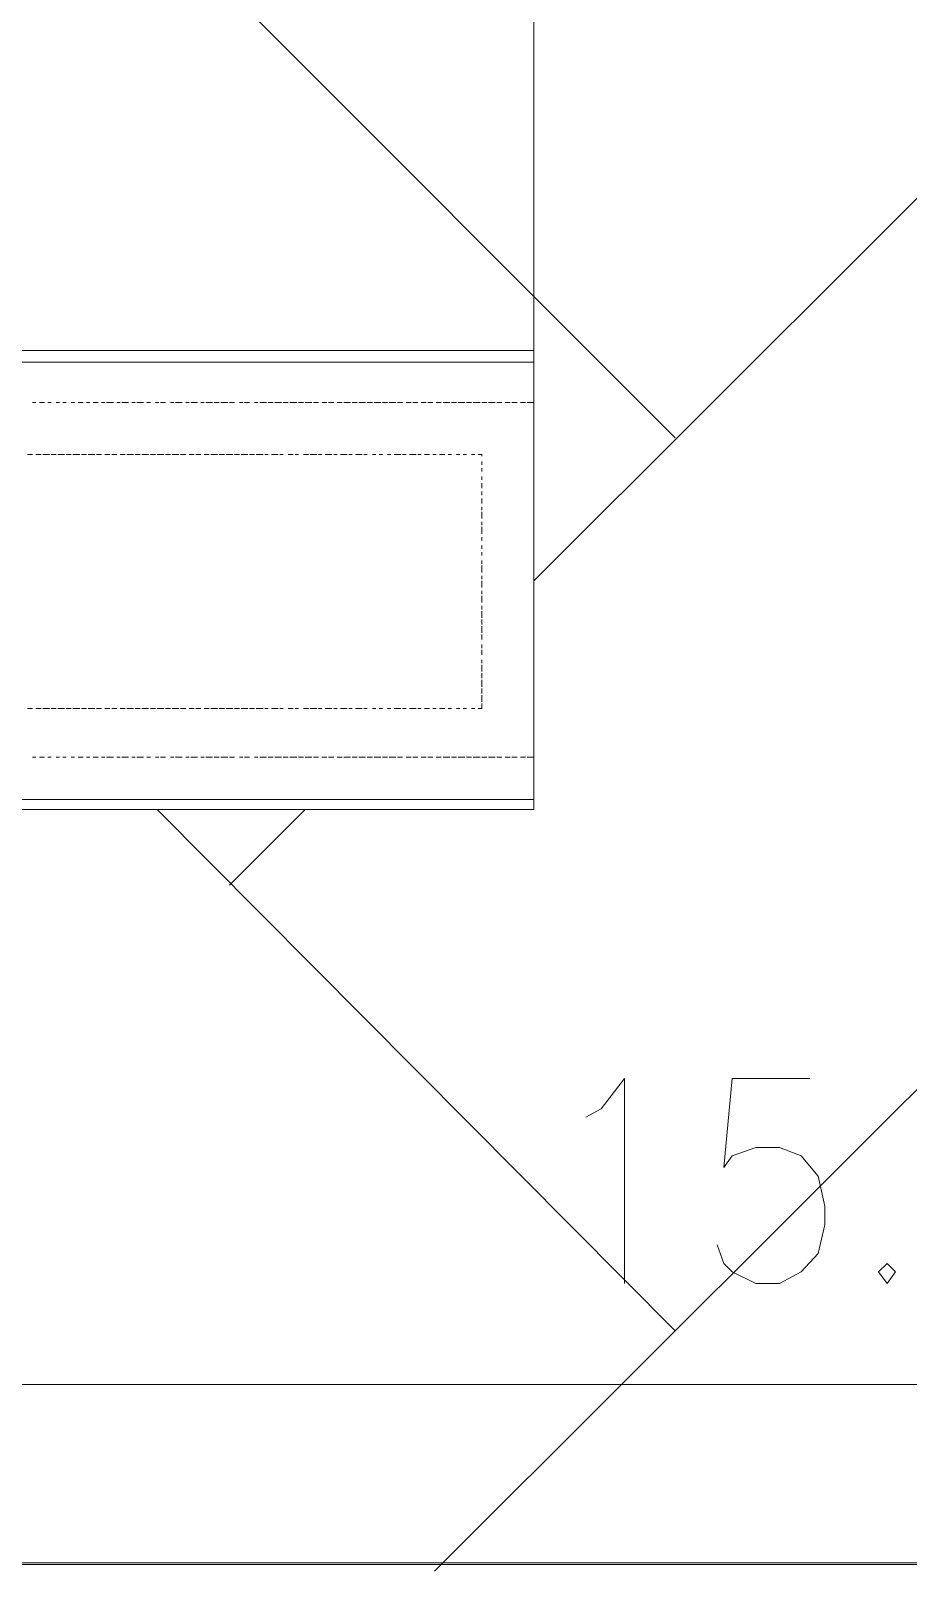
# Model space of a CAD drawing. Header units: millimetres. Extents: x 2928 to 3112, y 1220 to 1280.
# Drawn here: x 2946.273 to 2947.142, y 1264.538 to 1266.071 of the extents above; entities that cross this region are included whole.
import ezdxf

# ---------------------------------------------------------------- set-up
doc = ezdxf.new("R2010")
doc.units = ezdxf.units.MM

msp = doc.modelspace()

# ---------------------------------------------------------------- linework, layer by layer
at = {"color": 253, "linetype": 'Continuous', "lineweight": 5, "true_color": 0x9a9a9a}
for points in [[(2946.7714, 1265.5973), (2946.7714, 1267.99067), (2946.7714, 1267.99067)], [(2946.7714, 1265.58897), (2946.7714, 1267.98234), (2946.7714, 1267.98234)], [(2944.7547, 1265.7423), (2946.7714, 1265.7423), (2946.7714, 1265.7423)], [(2944.7547, 1265.30896), (2946.7714, 1265.30896), (2946.7714, 1265.30896)], [(2954.67317, 1264.72896), (2939.59296, 1264.72896), (2939.59296, 1264.72896)]]:
    msp.add_lwpolyline(points, dxfattribs=at)
at = {"color": 9, "linetype": 'Continuous', "lineweight": 13, "true_color": 0xbababa}
for points in [[(2946.9114, 1265.6673), (2945.58804, 1266.99232), (2945.58804, 1266.99232)], [(2946.7714, 1265.52563), (2947.79808, 1266.55065), (2947.79808, 1266.55065)], [(2946.67306, 1264.54395), (2947.79808, 1265.6673), (2947.79808, 1265.6673)], [(2946.9114, 1264.78229), (2946.39806, 1265.29896), (2946.39806, 1265.29896)], [(2946.46972, 1265.22396), (2946.54473, 1265.29896), (2946.54473, 1265.29896)]]:
    msp.add_lwpolyline(points, dxfattribs=at)
at = {"color": 7, "linetype": 'Continuous', "lineweight": 20, "true_color": 0x000007}
for points in [[(2944.7547, 1265.75397), (2946.7714, 1265.75397), (2946.7714, 1265.29896), (2944.7547, 1265.29896)], [(2947.1214, 1264.84896), (2947.11307, 1264.84062), (2947.1214, 1264.82896), (2947.12973, 1264.84062)]]:
    msp.add_lwpolyline(points, close=True, dxfattribs=at)
at = {"color": 252, "linetype": 'Continuous', "lineweight": 13, "true_color": 0x989898}
for points in [[(2946.27472, 1265.7023), (2946.27805, 1265.7023), (2946.27805, 1265.7023)], [(2946.28139, 1265.7023), (2946.28639, 1265.7023), (2946.28639, 1265.7023)], [(2946.28972, 1265.7023), (2946.29305, 1265.7023), (2946.29305, 1265.7023)], [(2946.29806, 1265.7023), (2946.30139, 1265.7023), (2946.30139, 1265.7023)], [(2946.30472, 1265.7023), (2946.30806, 1265.7023), (2946.30806, 1265.7023)], [(2946.31306, 1265.7023), (2946.31639, 1265.7023), (2946.31639, 1265.7023)], [(2946.31972, 1265.7023), (2946.32472, 1265.7023), (2946.32472, 1265.7023)], [(2946.32806, 1265.7023), (2946.33139, 1265.7023), (2946.33139, 1265.7023)], [(2946.33472, 1265.7023), (2946.33972, 1265.7023), (2946.33972, 1265.7023)], [(2946.34306, 1265.7023), (2946.34639, 1265.7023), (2946.34639, 1265.7023)], [(2946.34806, 1265.7023), (2946.35472, 1265.7023), (2946.35472, 1265.7023)], [(2946.35806, 1265.7023), (2946.36139, 1265.7023), (2946.36139, 1265.7023)], [(2946.36306, 1265.7023), (2946.36972, 1265.7023), (2946.36972, 1265.7023)], [(2946.37306, 1265.7023), (2946.37639, 1265.7023), (2946.37639, 1265.7023)], [(2946.37806, 1265.7023), (2946.38472, 1265.7023), (2946.38472, 1265.7023)], [(2946.38806, 1265.7023), (2946.39139, 1265.7023), (2946.39139, 1265.7023)], [(2946.39639, 1265.7023), (2946.39972, 1265.7023), (2946.39972, 1265.7023)], [(2946.40139, 1265.7023), (2946.40639, 1265.7023), (2946.40639, 1265.7023)], [(2946.41139, 1265.7023), (2946.41472, 1265.7023), (2946.41472, 1265.7023)], [(2946.41639, 1265.7023), (2946.42306, 1265.7023), (2946.42306, 1265.7023)], [(2946.42639, 1265.7023), (2946.42972, 1265.7023), (2946.42972, 1265.7023)], [(2946.43139, 1265.7023), (2946.43806, 1265.7023), (2946.43806, 1265.7023)], [(2946.44139, 1265.7023), (2946.44472, 1265.7023), (2946.44472, 1265.7023)], [(2946.44639, 1265.7023), (2946.45306, 1265.7023), (2946.45306, 1265.7023)], [(2946.45472, 1265.7023), (2946.45972, 1265.7023), (2946.45972, 1265.7023)], [(2946.46139, 1265.7023), (2946.46806, 1265.7023), (2946.46806, 1265.7023)], [(2946.46972, 1265.7023), (2946.47472, 1265.7023), (2946.47472, 1265.7023)], [(2946.47972, 1265.7023), (2946.48306, 1265.7023), (2946.48306, 1265.7023)], [(2946.48472, 1265.7023), (2946.48972, 1265.7023), (2946.48972, 1265.7023)], [(2946.49472, 1265.7023), (2946.49806, 1265.7023), (2946.49806, 1265.7023)], [(2946.49972, 1265.7023), (2946.50639, 1265.7023), (2946.50639, 1265.7023)], [(2946.50806, 1265.7023), (2946.51306, 1265.7023), (2946.51306, 1265.7023)], [(2946.51472, 1265.7023), (2946.52139, 1265.7023), (2946.52139, 1265.7023)], [(2946.52306, 1265.7023), (2946.52806, 1265.7023), (2946.52806, 1265.7023)], [(2946.52973, 1265.7023), (2946.53639, 1265.7023), (2946.53639, 1265.7023)], [(2946.53806, 1265.7023), (2946.54306, 1265.7023), (2946.54306, 1265.7023)], [(2946.54473, 1265.7023), (2946.55139, 1265.7023), (2946.55139, 1265.7023)], [(2946.55306, 1265.7023), (2946.55806, 1265.7023), (2946.55806, 1265.7023)], [(2946.56139, 1265.7023), (2946.56639, 1265.7023), (2946.56639, 1265.7023)], [(2946.56806, 1265.7023), (2946.57306, 1265.7023), (2946.57306, 1265.7023)], [(2946.57639, 1265.7023), (2946.58139, 1265.7023), (2946.58139, 1265.7023)], [(2946.58306, 1265.7023), (2946.58973, 1265.7023), (2946.58973, 1265.7023)], [(2946.59139, 1265.7023), (2946.59639, 1265.7023), (2946.59639, 1265.7023)], [(2946.59806, 1265.7023), (2946.60473, 1265.7023), (2946.60473, 1265.7023)], [(2946.60639, 1265.7023), (2946.61139, 1265.7023), (2946.61139, 1265.7023)], [(2946.61306, 1265.7023), (2946.61973, 1265.7023), (2946.61973, 1265.7023)], [(2946.62139, 1265.7023), (2946.62639, 1265.7023), (2946.62639, 1265.7023)], [(2946.62806, 1265.7023), (2946.63473, 1265.7023), (2946.63473, 1265.7023)], [(2946.63639, 1265.7023), (2946.64139, 1265.7023), (2946.64139, 1265.7023)], [(2946.64473, 1265.7023), (2946.64973, 1265.7023), (2946.64973, 1265.7023)], [(2946.65139, 1265.7023), (2946.65639, 1265.7023), (2946.65639, 1265.7023)], [(2946.65973, 1265.7023), (2946.66473, 1265.7023), (2946.66473, 1265.7023)], [(2946.66639, 1265.7023), (2946.67139, 1265.7023), (2946.67139, 1265.7023)], [(2946.67473, 1265.7023), (2946.67973, 1265.7023), (2946.67973, 1265.7023)], [(2946.68139, 1265.7023), (2946.68806, 1265.7023), (2946.68806, 1265.7023)], [(2946.68973, 1265.7023), (2946.69473, 1265.7023), (2946.69473, 1265.7023)], [(2946.69639, 1265.7023), (2946.70306, 1265.7023), (2946.70306, 1265.7023)], [(2946.70473, 1265.7023), (2946.70973, 1265.7023), (2946.70973, 1265.7023)], [(2946.71139, 1265.7023), (2946.71806, 1265.7023), (2946.71806, 1265.7023)], [(2946.71973, 1265.7023), (2946.72473, 1265.7023), (2946.72473, 1265.7023)], [(2946.72639, 1265.7023), (2946.73306, 1265.7023), (2946.73306, 1265.7023)], [(2946.73473, 1265.7023), (2946.73973, 1265.7023), (2946.73973, 1265.7023)], [(2946.74306, 1265.7023), (2946.74806, 1265.7023), (2946.74806, 1265.7023)], [(2946.74973, 1265.7023), (2946.75473, 1265.7023), (2946.75473, 1265.7023)], [(2946.75806, 1265.7023), (2946.76306, 1265.7023), (2946.76306, 1265.7023)], [(2946.76473, 1265.7023), (2946.7714, 1265.7023), (2946.7714, 1265.7023)], [(2946.26972, 1265.65064), (2946.27472, 1265.65064), (2946.27472, 1265.65064)], [(2946.27805, 1265.65064), (2946.28305, 1265.65064), (2946.28305, 1265.65064)], [(2946.28472, 1265.65064), (2946.29139, 1265.65064), (2946.29139, 1265.65064)], [(2946.29305, 1265.65064), (2946.29806, 1265.65064), (2946.29806, 1265.65064)], [(2946.29972, 1265.65064), (2946.30639, 1265.65064), (2946.30639, 1265.65064)], [(2946.30806, 1265.65064), (2946.31306, 1265.65064), (2946.31306, 1265.65064)], [(2946.31472, 1265.65064), (2946.32139, 1265.65064), (2946.32139, 1265.65064)], [(2946.32306, 1265.65064), (2946.32806, 1265.65064), (2946.32806, 1265.65064)], [(2946.32972, 1265.65064), (2946.33639, 1265.65064), (2946.33639, 1265.65064)], [(2946.33806, 1265.65064), (2946.34306, 1265.65064), (2946.34306, 1265.65064)], [(2946.34639, 1265.65064), (2946.35139, 1265.65064), (2946.35139, 1265.65064)], [(2946.35306, 1265.65064), (2946.35806, 1265.65064), (2946.35806, 1265.65064)], [(2946.36139, 1265.65064), (2946.36639, 1265.65064), (2946.36639, 1265.65064)], [(2946.36806, 1265.65064), (2946.37472, 1265.65064), (2946.37472, 1265.65064)], [(2946.37639, 1265.65064), (2946.38139, 1265.65064), (2946.38139, 1265.65064)], [(2946.38306, 1265.65064), (2946.38972, 1265.65064), (2946.38972, 1265.65064)], [(2946.39139, 1265.65064), (2946.39639, 1265.65064), (2946.39639, 1265.65064)], [(2946.39806, 1265.65064), (2946.40472, 1265.65064), (2946.40472, 1265.65064)], [(2946.40639, 1265.65064), (2946.41139, 1265.65064), (2946.41139, 1265.65064)], [(2946.41306, 1265.65064), (2946.41972, 1265.65064), (2946.41972, 1265.65064)], [(2946.42139, 1265.65064), (2946.42639, 1265.65064), (2946.42639, 1265.65064)], [(2946.42972, 1265.65064), (2946.43472, 1265.65064), (2946.43472, 1265.65064)], [(2946.43639, 1265.65064), (2946.44139, 1265.65064), (2946.44139, 1265.65064)], [(2946.44472, 1265.65064), (2946.44972, 1265.65064), (2946.44972, 1265.65064)], [(2946.45139, 1265.65064), (2946.45806, 1265.65064), (2946.45806, 1265.65064)], [(2946.45972, 1265.65064), (2946.46472, 1265.65064), (2946.46472, 1265.65064)], [(2946.46639, 1265.65064), (2946.47306, 1265.65064), (2946.47306, 1265.65064)], [(2946.47472, 1265.65064), (2946.47972, 1265.65064), (2946.47972, 1265.65064)], [(2946.48139, 1265.65064), (2946.48806, 1265.65064), (2946.48806, 1265.65064)], [(2946.48972, 1265.65064), (2946.49472, 1265.65064), (2946.49472, 1265.65064)], [(2946.49639, 1265.65064), (2946.50306, 1265.65064), (2946.50306, 1265.65064)], [(2946.50472, 1265.65064), (2946.50806, 1265.65064), (2946.50806, 1265.65064)], [(2946.51139, 1265.65064), (2946.51806, 1265.65064), (2946.51806, 1265.65064)], [(2946.51972, 1265.65064), (2946.52306, 1265.65064), (2946.52306, 1265.65064)], [(2946.52806, 1265.65064), (2946.53306, 1265.65064), (2946.53306, 1265.65064)], [(2946.53473, 1265.65064), (2946.53806, 1265.65064), (2946.53806, 1265.65064)], [(2946.54306, 1265.65064), (2946.54806, 1265.65064), (2946.54806, 1265.65064)], [(2946.54973, 1265.65064), (2946.55639, 1265.65064), (2946.55639, 1265.65064)], [(2946.55806, 1265.65064), (2946.56139, 1265.65064), (2946.56139, 1265.65064)], [(2946.56473, 1265.65064), (2946.57139, 1265.65064), (2946.57139, 1265.65064)], [(2946.57306, 1265.65064), (2946.57639, 1265.65064), (2946.57639, 1265.65064)], [(2946.57973, 1265.65064), (2946.58639, 1265.65064), (2946.58639, 1265.65064)], [(2946.58806, 1265.65064), (2946.59139, 1265.65064), (2946.59139, 1265.65064)], [(2946.59473, 1265.65064), (2946.60139, 1265.65064), (2946.60139, 1265.65064)], [(2946.60306, 1265.65064), (2946.60639, 1265.65064), (2946.60639, 1265.65064)], [(2946.61139, 1265.65064), (2946.61473, 1265.65064), (2946.61473, 1265.65064)], [(2946.61806, 1265.65064), (2946.62139, 1265.65064), (2946.62139, 1265.65064)], [(2946.62639, 1265.65064), (2946.62973, 1265.65064), (2946.62973, 1265.65064)], [(2946.63306, 1265.65064), (2946.63973, 1265.65064), (2946.63973, 1265.65064)], [(2946.64139, 1265.65064), (2946.64473, 1265.65064), (2946.64473, 1265.65064)], [(2946.64806, 1265.65064), (2946.65473, 1265.65064), (2946.65473, 1265.65064)], [(2946.65639, 1265.65064), (2946.65973, 1265.65064), (2946.65973, 1265.65064)], [(2946.66306, 1265.65064), (2946.66806, 1265.65064), (2946.66806, 1265.65064)], [(2946.67139, 1265.65064), (2946.67473, 1265.65064), (2946.67473, 1265.65064)], [(2946.67806, 1265.65064), (2946.68306, 1265.65064), (2946.68306, 1265.65064)], [(2946.68639, 1265.65064), (2946.68973, 1265.65064), (2946.68973, 1265.65064)], [(2946.69473, 1265.65064), (2946.69806, 1265.65064), (2946.69806, 1265.65064)], [(2946.70139, 1265.65064), (2946.70473, 1265.65064), (2946.70473, 1265.65064)], [(2946.70973, 1265.65064), (2946.71306, 1265.65064), (2946.71306, 1265.65064)], [(2946.71639, 1265.65064), (2946.71973, 1265.65064), (2946.71973, 1265.65064)], [(2946.71973, 1265.65064), (2946.71973, 1265.64897), (2946.71973, 1265.64897)], [(2946.71973, 1265.64397), (2946.71973, 1265.64064), (2946.71973, 1265.64064)], [(2946.71973, 1265.6373), (2946.71973, 1265.63397), (2946.71973, 1265.63397)], [(2946.71973, 1265.62897), (2946.71973, 1265.62564), (2946.71973, 1265.62564)], [(2946.71973, 1265.6223), (2946.71973, 1265.6173), (2946.71973, 1265.6173)], [(2946.71973, 1265.61397), (2946.71973, 1265.61064), (2946.71973, 1265.61064)], [(2946.71973, 1265.6073), (2946.71973, 1265.6023), (2946.71973, 1265.6023)], [(2946.71973, 1265.59897), (2946.71973, 1265.59564), (2946.71973, 1265.59564)], [(2946.71973, 1265.59397), (2946.71973, 1265.5873), (2946.71973, 1265.5873)], [(2946.71973, 1265.58397), (2946.71973, 1265.58064), (2946.71973, 1265.58064)], [(2946.71973, 1265.57897), (2946.71973, 1265.5723), (2946.71973, 1265.5723)], [(2946.71973, 1265.56897), (2946.71973, 1265.56564), (2946.71973, 1265.56564)], [(2946.71973, 1265.56063), (2946.71973, 1265.5573), (2946.71973, 1265.5573)], [(2946.71973, 1265.55397), (2946.71973, 1265.55063), (2946.71973, 1265.55063)], [(2946.71973, 1265.54563), (2946.71973, 1265.5423), (2946.71973, 1265.5423)], [(2946.71973, 1265.54063), (2946.71973, 1265.53397), (2946.71973, 1265.53397)], [(2946.71973, 1265.53063), (2946.71973, 1265.5273), (2946.71973, 1265.5273)], [(2946.71973, 1265.52563), (2946.71973, 1265.51897), (2946.71973, 1265.51897)], [(2946.71973, 1265.51563), (2946.71973, 1265.5123), (2946.71973, 1265.5123)], [(2946.71973, 1265.51063), (2946.71973, 1265.50397), (2946.71973, 1265.50397)], [(2946.71973, 1265.50063), (2946.71973, 1265.4973), (2946.71973, 1265.4973)], [(2946.71973, 1265.49563), (2946.71973, 1265.48897), (2946.71973, 1265.48897)], [(2946.71973, 1265.4873), (2946.71973, 1265.4823), (2946.71973, 1265.4823)], [(2946.71973, 1265.48063), (2946.71973, 1265.47397), (2946.71973, 1265.47397)], [(2946.71973, 1265.4723), (2946.71973, 1265.4673), (2946.71973, 1265.4673)], [(2946.71973, 1265.4623), (2946.71973, 1265.45897), (2946.71973, 1265.45897)], [(2946.71973, 1265.4573), (2946.71973, 1265.4523), (2946.71973, 1265.4523)], [(2946.71973, 1265.4473), (2946.71973, 1265.44397), (2946.71973, 1265.44397)], [(2946.71973, 1265.4423), (2946.71973, 1265.43563), (2946.71973, 1265.43563)], [(2946.71973, 1265.43397), (2946.71973, 1265.42897), (2946.71973, 1265.42897)], [(2946.71973, 1265.4273), (2946.71973, 1265.42063), (2946.71973, 1265.42063)], [(2946.71973, 1265.41897), (2946.71973, 1265.41397), (2946.71973, 1265.41397)], [(2946.71973, 1265.40397), (2946.71973, 1265.39897), (2946.71639, 1265.39897)], [(2946.71973, 1265.4123), (2946.71973, 1265.40563), (2946.71973, 1265.40563)], [(2946.27472, 1265.39897), (2946.26972, 1265.39897), (2946.26972, 1265.39897)], [(2946.28305, 1265.39897), (2946.27805, 1265.39897), (2946.27805, 1265.39897)], [(2946.29139, 1265.39897), (2946.28472, 1265.39897), (2946.28472, 1265.39897)], [(2946.29806, 1265.39897), (2946.29305, 1265.39897), (2946.29305, 1265.39897)], [(2946.30639, 1265.39897), (2946.29972, 1265.39897), (2946.29972, 1265.39897)], [(2946.31306, 1265.39897), (2946.30806, 1265.39897), (2946.30806, 1265.39897)], [(2946.32139, 1265.39897), (2946.31472, 1265.39897), (2946.31472, 1265.39897)], [(2946.32806, 1265.39897), (2946.32306, 1265.39897), (2946.32306, 1265.39897)], [(2946.33639, 1265.39897), (2946.32972, 1265.39897), (2946.32972, 1265.39897)], [(2946.34306, 1265.39897), (2946.33806, 1265.39897), (2946.33806, 1265.39897)], [(2946.35139, 1265.39897), (2946.34639, 1265.39897), (2946.34639, 1265.39897)], [(2946.35806, 1265.39897), (2946.35306, 1265.39897), (2946.35306, 1265.39897)], [(2946.36639, 1265.39897), (2946.36139, 1265.39897), (2946.36139, 1265.39897)], [(2946.37472, 1265.39897), (2946.36806, 1265.39897), (2946.36806, 1265.39897)], [(2946.38139, 1265.39897), (2946.37639, 1265.39897), (2946.37639, 1265.39897)], [(2946.38972, 1265.39897), (2946.38306, 1265.39897), (2946.38306, 1265.39897)], [(2946.39639, 1265.39897), (2946.39139, 1265.39897), (2946.39139, 1265.39897)], [(2946.40472, 1265.39897), (2946.39806, 1265.39897), (2946.39806, 1265.39897)], [(2946.41139, 1265.39897), (2946.40639, 1265.39897), (2946.40639, 1265.39897)], [(2946.41972, 1265.39897), (2946.41306, 1265.39897), (2946.41306, 1265.39897)], [(2946.42639, 1265.39897), (2946.42139, 1265.39897), (2946.42139, 1265.39897)], [(2946.43472, 1265.39897), (2946.42972, 1265.39897), (2946.42972, 1265.39897)], [(2946.44139, 1265.39897), (2946.43639, 1265.39897), (2946.43639, 1265.39897)], [(2946.44972, 1265.39897), (2946.44472, 1265.39897), (2946.44472, 1265.39897)], [(2946.45806, 1265.39897), (2946.45139, 1265.39897), (2946.45139, 1265.39897)], [(2946.46472, 1265.39897), (2946.45972, 1265.39897), (2946.45972, 1265.39897)], [(2946.47306, 1265.39897), (2946.46639, 1265.39897), (2946.46639, 1265.39897)], [(2946.47972, 1265.39897), (2946.47472, 1265.39897), (2946.47472, 1265.39897)], [(2946.48806, 1265.39897), (2946.48139, 1265.39897), (2946.48139, 1265.39897)], [(2946.49472, 1265.39897), (2946.48972, 1265.39897), (2946.48972, 1265.39897)], [(2946.50306, 1265.39897), (2946.49639, 1265.39897), (2946.49639, 1265.39897)], [(2946.50806, 1265.39897), (2946.50472, 1265.39897), (2946.50472, 1265.39897)], [(2946.51806, 1265.39897), (2946.51139, 1265.39897), (2946.51139, 1265.39897)], [(2946.52306, 1265.39897), (2946.51972, 1265.39897), (2946.51972, 1265.39897)], [(2946.53306, 1265.39897), (2946.52806, 1265.39897), (2946.52806, 1265.39897)], [(2946.53806, 1265.39897), (2946.53473, 1265.39897), (2946.53473, 1265.39897)], [(2946.54806, 1265.39897), (2946.54306, 1265.39897), (2946.54306, 1265.39897)], [(2946.55639, 1265.39897), (2946.54973, 1265.39897), (2946.54973, 1265.39897)], [(2946.56139, 1265.39897), (2946.55806, 1265.39897), (2946.55806, 1265.39897)], [(2946.57139, 1265.39897), (2946.56473, 1265.39897), (2946.56473, 1265.39897)], [(2946.57639, 1265.39897), (2946.57306, 1265.39897), (2946.57306, 1265.39897)], [(2946.58639, 1265.39897), (2946.57973, 1265.39897), (2946.57973, 1265.39897)], [(2946.59139, 1265.39897), (2946.58806, 1265.39897), (2946.58806, 1265.39897)], [(2946.60139, 1265.39897), (2946.59473, 1265.39897), (2946.59473, 1265.39897)], [(2946.60639, 1265.39897), (2946.60306, 1265.39897), (2946.60306, 1265.39897)], [(2946.61473, 1265.39897), (2946.61139, 1265.39897), (2946.61139, 1265.39897)], [(2946.62139, 1265.39897), (2946.61806, 1265.39897), (2946.61806, 1265.39897)], [(2946.62973, 1265.39897), (2946.62639, 1265.39897), (2946.62639, 1265.39897)], [(2946.63973, 1265.39897), (2946.63306, 1265.39897), (2946.63306, 1265.39897)], [(2946.64473, 1265.39897), (2946.64139, 1265.39897), (2946.64139, 1265.39897)], [(2946.65473, 1265.39897), (2946.64806, 1265.39897), (2946.64806, 1265.39897)], [(2946.65973, 1265.39897), (2946.65639, 1265.39897), (2946.65639, 1265.39897)], [(2946.66806, 1265.39897), (2946.66306, 1265.39897), (2946.66306, 1265.39897)], [(2946.67473, 1265.39897), (2946.67139, 1265.39897), (2946.67139, 1265.39897)], [(2946.68306, 1265.39897), (2946.67806, 1265.39897), (2946.67806, 1265.39897)], [(2946.68973, 1265.39897), (2946.68639, 1265.39897), (2946.68639, 1265.39897)], [(2946.69806, 1265.39897), (2946.69473, 1265.39897), (2946.69473, 1265.39897)], [(2946.70473, 1265.39897), (2946.70139, 1265.39897), (2946.70139, 1265.39897)], [(2946.71306, 1265.39897), (2946.70973, 1265.39897), (2946.70973, 1265.39897)], [(2946.27805, 1265.35063), (2946.27472, 1265.35063), (2946.27472, 1265.35063)], [(2946.28639, 1265.35063), (2946.28139, 1265.35063), (2946.28139, 1265.35063)], [(2946.29305, 1265.35063), (2946.28972, 1265.35063), (2946.28972, 1265.35063)], [(2946.30139, 1265.35063), (2946.29806, 1265.35063), (2946.29806, 1265.35063)], [(2946.30806, 1265.35063), (2946.30472, 1265.35063), (2946.30472, 1265.35063)], [(2946.31639, 1265.35063), (2946.31306, 1265.35063), (2946.31306, 1265.35063)], [(2946.32472, 1265.35063), (2946.31972, 1265.35063), (2946.31972, 1265.35063)], [(2946.33139, 1265.35063), (2946.32806, 1265.35063), (2946.32806, 1265.35063)], [(2946.33972, 1265.35063), (2946.33472, 1265.35063), (2946.33472, 1265.35063)], [(2946.34639, 1265.35063), (2946.34306, 1265.35063), (2946.34306, 1265.35063)], [(2946.35472, 1265.35063), (2946.34806, 1265.35063), (2946.34806, 1265.35063)], [(2946.36139, 1265.35063), (2946.35806, 1265.35063), (2946.35806, 1265.35063)], [(2946.36972, 1265.35063), (2946.36306, 1265.35063), (2946.36306, 1265.35063)], [(2946.37639, 1265.35063), (2946.37306, 1265.35063), (2946.37306, 1265.35063)], [(2946.38472, 1265.35063), (2946.37806, 1265.35063), (2946.37806, 1265.35063)], [(2946.39139, 1265.35063), (2946.38806, 1265.35063), (2946.38806, 1265.35063)], [(2946.39972, 1265.35063), (2946.39639, 1265.35063), (2946.39639, 1265.35063)], [(2946.40639, 1265.35063), (2946.40139, 1265.35063), (2946.40139, 1265.35063)], [(2946.41472, 1265.35063), (2946.41139, 1265.35063), (2946.41139, 1265.35063)], [(2946.42306, 1265.35063), (2946.41639, 1265.35063), (2946.41639, 1265.35063)], [(2946.42972, 1265.35063), (2946.42639, 1265.35063), (2946.42639, 1265.35063)], [(2946.43806, 1265.35063), (2946.43139, 1265.35063), (2946.43139, 1265.35063)], [(2946.44472, 1265.35063), (2946.44139, 1265.35063), (2946.44139, 1265.35063)], [(2946.45306, 1265.35063), (2946.44639, 1265.35063), (2946.44639, 1265.35063)], [(2946.45972, 1265.35063), (2946.45472, 1265.35063), (2946.45472, 1265.35063)], [(2946.46806, 1265.35063), (2946.46139, 1265.35063), (2946.46139, 1265.35063)], [(2946.47472, 1265.35063), (2946.46972, 1265.35063), (2946.46972, 1265.35063)], [(2946.48306, 1265.35063), (2946.47972, 1265.35063), (2946.47972, 1265.35063)], [(2946.48972, 1265.35063), (2946.48472, 1265.35063), (2946.48472, 1265.35063)], [(2946.49806, 1265.35063), (2946.49472, 1265.35063), (2946.49472, 1265.35063)], [(2946.50639, 1265.35063), (2946.49972, 1265.35063), (2946.49972, 1265.35063)], [(2946.51306, 1265.35063), (2946.50806, 1265.35063), (2946.50806, 1265.35063)], [(2946.52139, 1265.35063), (2946.51472, 1265.35063), (2946.51472, 1265.35063)], [(2946.52806, 1265.35063), (2946.52306, 1265.35063), (2946.52306, 1265.35063)], [(2946.53639, 1265.35063), (2946.52973, 1265.35063), (2946.52973, 1265.35063)], [(2946.54306, 1265.35063), (2946.53806, 1265.35063), (2946.53806, 1265.35063)], [(2946.55139, 1265.35063), (2946.54473, 1265.35063), (2946.54473, 1265.35063)], [(2946.55806, 1265.35063), (2946.55306, 1265.35063), (2946.55306, 1265.35063)], [(2946.56639, 1265.35063), (2946.56139, 1265.35063), (2946.56139, 1265.35063)], [(2946.57306, 1265.35063), (2946.56806, 1265.35063), (2946.56806, 1265.35063)], [(2946.58139, 1265.35063), (2946.57639, 1265.35063), (2946.57639, 1265.35063)], [(2946.58973, 1265.35063), (2946.58306, 1265.35063), (2946.58306, 1265.35063)], [(2946.59639, 1265.35063), (2946.59139, 1265.35063), (2946.59139, 1265.35063)], [(2946.60473, 1265.35063), (2946.59806, 1265.35063), (2946.59806, 1265.35063)], [(2946.61139, 1265.35063), (2946.60639, 1265.35063), (2946.60639, 1265.35063)], [(2946.61973, 1265.35063), (2946.61306, 1265.35063), (2946.61306, 1265.35063)], [(2946.62639, 1265.35063), (2946.62139, 1265.35063), (2946.62139, 1265.35063)], [(2946.63473, 1265.35063), (2946.62806, 1265.35063), (2946.62806, 1265.35063)], [(2946.64139, 1265.35063), (2946.63639, 1265.35063), (2946.63639, 1265.35063)], [(2946.64973, 1265.35063), (2946.64473, 1265.35063), (2946.64473, 1265.35063)], [(2946.65639, 1265.35063), (2946.65139, 1265.35063), (2946.65139, 1265.35063)], [(2946.66473, 1265.35063), (2946.65973, 1265.35063), (2946.65973, 1265.35063)], [(2946.67139, 1265.35063), (2946.66639, 1265.35063), (2946.66639, 1265.35063)], [(2946.67973, 1265.35063), (2946.67473, 1265.35063), (2946.67473, 1265.35063)], [(2946.68806, 1265.35063), (2946.68139, 1265.35063), (2946.68139, 1265.35063)], [(2946.69473, 1265.35063), (2946.68973, 1265.35063), (2946.68973, 1265.35063)], [(2946.70306, 1265.35063), (2946.69639, 1265.35063), (2946.69639, 1265.35063)], [(2946.70973, 1265.35063), (2946.70473, 1265.35063), (2946.70473, 1265.35063)], [(2946.71806, 1265.35063), (2946.71139, 1265.35063), (2946.71139, 1265.35063)], [(2946.72473, 1265.35063), (2946.71973, 1265.35063), (2946.71973, 1265.35063)], [(2946.73306, 1265.35063), (2946.72639, 1265.35063), (2946.72639, 1265.35063)], [(2946.73973, 1265.35063), (2946.73473, 1265.35063), (2946.73473, 1265.35063)], [(2946.74806, 1265.35063), (2946.74306, 1265.35063), (2946.74306, 1265.35063)], [(2946.75473, 1265.35063), (2946.74973, 1265.35063), (2946.74973, 1265.35063)], [(2946.76306, 1265.35063), (2946.75806, 1265.35063), (2946.75806, 1265.35063)], [(2946.7714, 1265.35063), (2946.76473, 1265.35063), (2946.76473, 1265.35063)]]:
    msp.add_lwpolyline(points, dxfattribs=at)
at = {"color": 7, "linetype": 'Continuous', "lineweight": 20, "true_color": 0x000007}
for points in [[(2946.82306, 1264.99396), (2946.83806, 1265.00229), (2946.8614, 1265.03229), (2946.8614, 1264.82896)], [(2947.04473, 1265.03229), (2946.96806, 1265.03229), (2946.95973, 1264.94396), (2946.96806, 1264.95563), (2946.9914, 1264.96396), (2947.01473, 1264.96396), (2947.0364, 1264.95563), (2947.05307, 1264.93563), (2947.05973, 1264.90563), (2947.05973, 1264.88729), (2947.05307, 1264.85896), (2947.0364, 1264.84062), (2947.01473, 1264.82896), (2946.9914, 1264.82896), (2946.96806, 1264.84062), (2946.95973, 1264.84896), (2946.95306, 1264.86729)]]:
    msp.add_lwpolyline(points, dxfattribs=at)
at = {"color": 9, "linetype": 'Continuous', "lineweight": 5, "true_color": 0xbababa}
msp.add_lwpolyline([(2938.98795, 1264.55062), (2983.53859, 1264.55062), (2983.53859, 1238.80025)], dxfattribs=at)
at = {"color": 7, "linetype": 'Continuous', "lineweight": 5, "true_color": 0x000007}
msp.add_lwpolyline([(2954.77318, 1264.55229), (2939.49296, 1264.55229), (2939.49296, 1264.55229)], dxfattribs=at)

doc.saveas('drawing.dxf')
